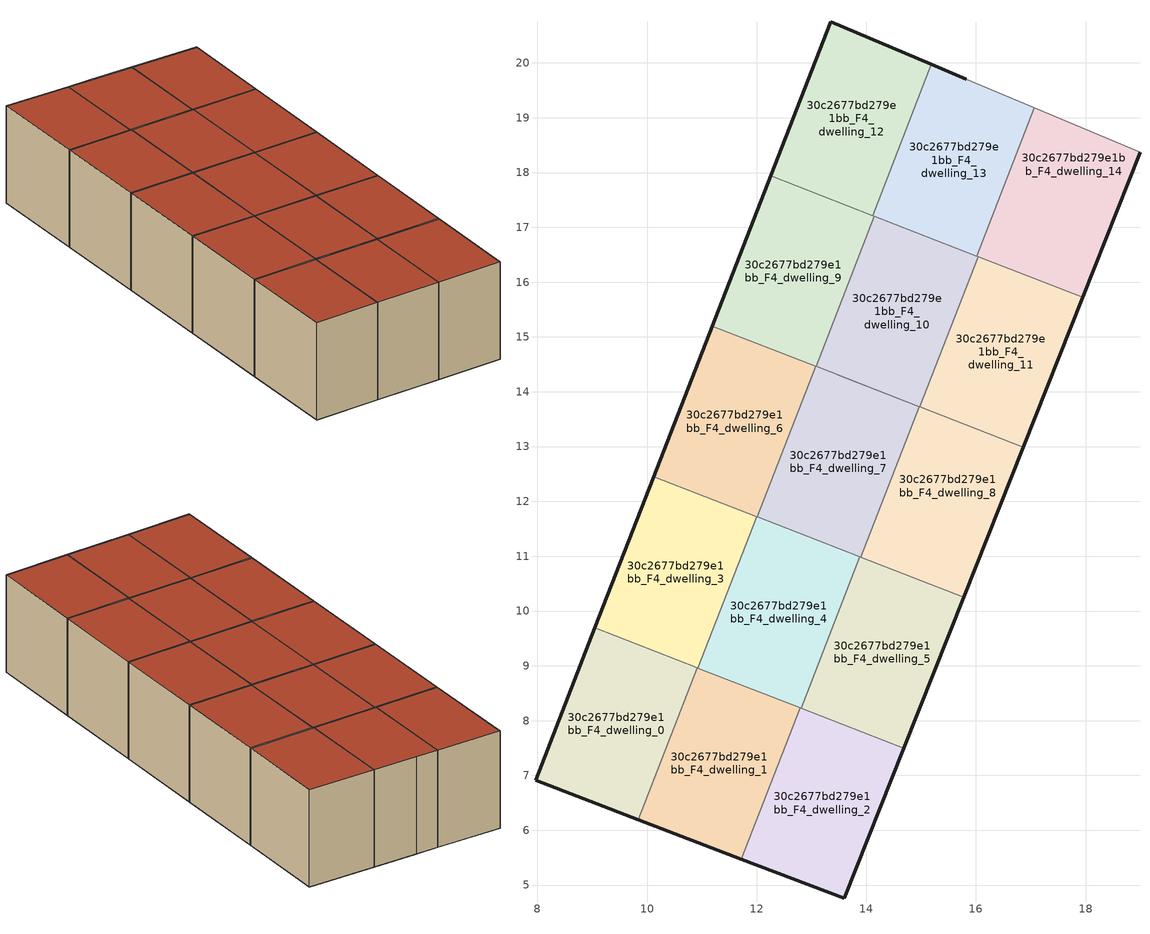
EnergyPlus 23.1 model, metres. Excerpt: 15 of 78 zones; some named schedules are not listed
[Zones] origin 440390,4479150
30c2677bd279e1bb_F4_dwelling_0
 floor to 30c2677bd279e1bb_F3_dwelling_0 (EU_floor_Construction): 9.84,6.19 10.92,8.96 9.05,9.69 7.97,6.91 z12
 wall outside (EU_wall_Construction): 9.84,6.19 7.97,6.91 9.05,9.69 z12:15
 wall to 30c2677bd279e1bb_F4_dwelling_1 (EU_wall_Construction): 10.92,8.96 9.84,6.19 z12:15
 wall to 30c2677bd279e1bb_F4_dwelling_3 (EU_wall_Construction): 9.05,9.69 10.92,8.96 z12:15
 roof outside (EU_roof_Construction): 10.92,8.96 9.84,6.19 7.97,6.91 9.05,9.69 z15
30c2677bd279e1bb_F4_dwelling_1
 floor to 30c2677bd279e1bb_F3_dwelling_1 (EU_floor_Construction): 11.72,5.47 12.79,8.24 10.92,8.96 9.84,6.19 z12
 wall outside (EU_wall_Construction): 11.72,5.47 9.84,6.19 z12:15
 wall to 30c2677bd279e1bb_F4_dwelling_2 (EU_wall_Construction): 12.79,8.24 11.72,5.47 z12:15
 wall to 30c2677bd279e1bb_F4_dwelling_4 (EU_wall_Construction): 10.93,8.96 12.79,8.24 z12:15
 wall to 30c2677bd279e1bb_F4_dwelling_3 (EU_wall_Construction): 10.92,8.97 10.93,8.96 z12:15
 roof outside (EU_roof_Construction): 12.79,8.24 11.72,5.47 9.84,6.19 10.92,8.96 z15
30c2677bd279e1bb_F4_dwelling_10
 floor to 30c2677bd279e1bb_F3_dwelling_10 (EU_floor_Construction): 14.98,13.72 16.04,16.46 14.15,17.2 13.08,14.46 z12
 wall to 30c2677bd279e1bb_F4_dwelling_11 (EU_wall_Construction): 16.04,16.46 14.98,13.72 z12:15
 wall to 30c2677bd279e1bb_F4_dwelling_9 (EU_wall_Construction): 13.08,14.46 14.15,17.2 z12:15
 wall to 30c2677bd279e1bb_F4_dwelling_7 (EU_wall_Construction): 14.96,13.73 13.08,14.46 z12:15
 wall to 30c2677bd279e1bb_F4_dwelling_13 (EU_wall_Construction): 14.15,17.2 16.02,16.48 z12:15
 wall to 30c2677bd279e1bb_F4_dwelling_8 (EU_wall_Construction): 14.98,13.73 14.96,13.73 z12:15
 wall to 30c2677bd279e1bb_F4_dwelling_14 (EU_wall_Construction): 16.02,16.48 16.04,16.46 z12:15
 roof outside (EU_roof_Construction): 16.04,16.46 14.98,13.72 13.08,14.46 14.15,17.2 z15
30c2677bd279e1bb_F4_dwelling_11
 floor to 30c2677bd279e1bb_F3_dwelling_11 (EU_floor_Construction): 16.86,12.99 17.95,15.72 16.04,16.46 14.98,13.72 z12
 wall outside (EU_wall_Construction): 17.95,15.72 16.86,12.99 z12:15
 wall to 30c2677bd279e1bb_F4_dwelling_8 (EU_wall_Construction): 16.86,12.99 14.98,13.72 z12:15
 wall to 30c2677bd279e1bb_F4_dwelling_14 (EU_wall_Construction): 16.04,16.46 17.95,15.72 z12:15
 roof outside (EU_roof_Construction): 17.95,15.72 16.86,12.99 14.98,13.72 16.04,16.46 z15
30c2677bd279e1bb_F4_dwelling_12
 floor to 30c2677bd279e1bb_F3_dwelling_12 (EU_floor_Construction): 14.12,17.21 15.19,19.97 13.35,20.75 12.25,17.94 z12
 wall outside (EU_wall_Construction): 12.25,17.94 13.35,20.75 15.19,19.97 z12:15
 wall to 30c2677bd279e1bb_F4_dwelling_13 (EU_wall_Construction): 15.19,19.97 14.12,17.21 z12:15
 wall to 30c2677bd279e1bb_F4_dwelling_9 (EU_wall_Construction): 14.12,17.21 12.25,17.94 z12:15
 roof outside (EU_roof_Construction): 15.19,19.97 14.12,17.21 12.25,17.94 13.35,20.75 z15
30c2677bd279e1bb_F4_dwelling_13
 floor to 30c2677bd279e1bb_F3_dwelling_13 (EU_floor_Construction): 16.02,16.47 17.07,19.18 15.83,19.7 15.19,19.97 14.12,17.21 z12
 wall outside (EU_wall_Construction): 15.19,19.97 15.83,19.7 z12:15
 wall adiabatic (EU_wall_Construction): 15.83,19.7 17.07,19.18 z12:15
 wall to 30c2677bd279e1bb_F4_dwelling_14 (EU_wall_Construction): 17.07,19.18 16.02,16.47 z12:15
 wall to 30c2677bd279e1bb_F4_dwelling_9 (EU_wall_Construction): 14.15,17.2 14.12,17.21 z12:15
 roof outside (EU_roof_Construction): 17.07,19.18 16.02,16.47 14.12,17.21 15.19,19.97 15.83,19.7 z15
30c2677bd279e1bb_F4_dwelling_14
 floor to 30c2677bd279e1bb_F3_dwelling_14 (EU_floor_Construction): 17.95,15.72 18.99,18.37 17.07,19.18 16.02,16.47 z12
 wall outside (EU_wall_Construction): 18.99,18.37 17.95,15.72 z12:15
 wall adiabatic (EU_wall_Construction): 17.07,19.18 18.99,18.37 z12:15
 roof outside (EU_roof_Construction): 18.99,18.37 17.95,15.72 16.02,16.47 17.07,19.18 z15
30c2677bd279e1bb_F4_dwelling_2
 floor to 30c2677bd279e1bb_F3_dwelling_2 (EU_floor_Construction): 13.59,4.76 14.68,7.5 12.79,8.24 11.72,5.47 z12
 wall outside (EU_wall_Construction): 14.68,7.5 13.59,4.76 11.72,5.47 z12:15
 wall to 30c2677bd279e1bb_F4_dwelling_5 (EU_wall_Construction): 12.81,8.23 14.68,7.5 z12:15
 wall to 30c2677bd279e1bb_F4_dwelling_4 (EU_wall_Construction): 12.79,8.24 12.81,8.23 z12:15
 roof outside (EU_roof_Construction): 14.68,7.5 13.59,4.76 11.72,5.47 12.79,8.24 z15
30c2677bd279e1bb_F4_dwelling_3
 floor to 30c2677bd279e1bb_F3_dwelling_3 (EU_floor_Construction): 10.93,8.96 12,11.72 10.12,12.45 9.05,9.69 z12
 wall outside (EU_wall_Construction): 9.05,9.69 10.12,12.45 z12:15
 wall to 30c2677bd279e1bb_F4_dwelling_4 (EU_wall_Construction): 12,11.72 10.93,8.96 z12:15
 wall to 30c2677bd279e1bb_F4_dwelling_6 (EU_wall_Construction): 10.12,12.45 12,11.72 z12:15
 roof outside (EU_roof_Construction): 12,11.72 10.93,8.96 9.05,9.69 10.12,12.45 z15
30c2677bd279e1bb_F4_dwelling_4
 floor to 30c2677bd279e1bb_F3_dwelling_4 (EU_floor_Construction): 12.81,8.23 13.88,10.99 12,11.72 10.93,8.96 z12
 wall to 30c2677bd279e1bb_F4_dwelling_5 (EU_wall_Construction): 13.88,10.99 12.81,8.23 z12:15
 wall to 30c2677bd279e1bb_F4_dwelling_7 (EU_wall_Construction): 12.01,11.72 13.88,10.99 z12:15
 wall to 30c2677bd279e1bb_F4_dwelling_6 (EU_wall_Construction): 12,11.72,15 12.01,11.72,13.5 12.01,11.72,15
 roof outside (EU_roof_Construction): 13.88,10.99 12.81,8.23 10.93,8.96 12,11.72 z15
30c2677bd279e1bb_F4_dwelling_5
 floor to 30c2677bd279e1bb_F3_dwelling_5 (EU_floor_Construction): 14.68,7.5 15.78,10.25 13.88,10.99 12.81,8.23 z12
 wall outside (EU_wall_Construction): 15.78,10.25 14.68,7.5 z12:15
 wall to 30c2677bd279e1bb_F4_dwelling_8 (EU_wall_Construction): 13.9,10.98 15.78,10.25 z12:15
 wall to 30c2677bd279e1bb_F4_dwelling_7 (EU_wall_Construction): 13.88,10.99 13.9,10.98 z12:15
 roof outside (EU_roof_Construction): 15.78,10.25 14.68,7.5 12.81,8.23 13.88,10.99 z15
30c2677bd279e1bb_F4_dwelling_6
 floor to 30c2677bd279e1bb_F3_dwelling_6 (EU_floor_Construction): 12.01,11.72 13.08,14.46 11.19,15.2 10.12,12.45 z12
 wall outside (EU_wall_Construction): 10.12,12.45 11.19,15.2 z12:15
 wall to 30c2677bd279e1bb_F4_dwelling_7 (EU_wall_Construction): 13.08,14.46 12.01,11.72 z12:15
 wall to 30c2677bd279e1bb_F4_dwelling_9 (EU_wall_Construction): 11.19,15.2 13.08,14.46 z12:15
 roof outside (EU_roof_Construction): 13.08,14.46 12.01,11.72 10.12,12.45 11.19,15.2 z15
30c2677bd279e1bb_F4_dwelling_7
 floor to 30c2677bd279e1bb_F3_dwelling_7 (EU_floor_Construction): 13.9,10.98 14.96,13.73 13.08,14.46 12.01,11.72 z12
 wall to 30c2677bd279e1bb_F4_dwelling_8 (EU_wall_Construction): 14.96,13.73 13.9,10.98 z12:15
 roof outside (EU_roof_Construction): 14.96,13.73 13.9,10.98 12.01,11.72 13.08,14.46 z15
30c2677bd279e1bb_F4_dwelling_8
 floor to 30c2677bd279e1bb_F3_dwelling_8 (EU_floor_Construction): 15.78,10.25 16.86,12.99 13.47,14.31 14.96,13.73 13.9,10.98 z12
 wall outside (EU_wall_Construction): 16.86,12.99 15.78,10.25 z12:15
 wall adiabatic (EU_wall_Construction): 14.96,13.73 13.47,14.31 14.96,13.73 z12:15
 roof outside (EU_roof_Construction): 16.86,12.99 15.78,10.25 13.9,10.98 14.96,13.73 13.47,14.31 z15
30c2677bd279e1bb_F4_dwelling_9
 floor to 30c2677bd279e1bb_F3_dwelling_9 (EU_floor_Construction): 13.08,14.46 14.15,17.2 12.25,17.94 11.19,15.2 z12
 wall outside (EU_wall_Construction): 11.19,15.2 12.25,17.94 z12:15
 roof outside (EU_roof_Construction): 14.15,17.2 13.08,14.46 11.19,15.2 12.25,17.94 z15
[Building]
EU S2 Campaign: North Axis=0; Terrain=City; Solar Distribution=FullExterior
[Site:Location]
Madrid: Latitude=40.5; Longitude=-3.5; Time Zone=1; Elevation=609
[SizingPeriod:WeatherFileDays]
AnnualSizingPeriod: Begin Month=1; Begin Day of Month=1; End Month=12; End Day of Month=31; Day of Week for Start Day=Monday; Use Weather File Daylight Saving Period=No; Use Weather File Rain and Snow Indicators=No
[MATERIAL]
EU_InternalMass_Material: Roughness=MediumRough; Thickness=0.1; Conductivity=1; Density=1800; Specific Heat=900; Thermal Absorptance=0.9; Solar Absorptance=0.7; Visible Absorptance=0.7
[MATERIAL:NOMASS] Roughness=MediumRough; Thermal Absorptance=0.9; Solar Absorptance=0.7; Visible Absorptance=0.7
Name | Thermal Resistance
EU_wall_NoMass; EU_roof_NoMass | 2.16768
EU_floor_NoMass | 1.14339
[CONSTRUCTION]
EU_wall_Construction: EU_wall_NoMass
EU_roof_Construction: EU_roof_NoMass
EU_floor_Construction: EU_floor_NoMass
EU_InternalMass_Construction: EU_InternalMass_Material
[ZONE] Type=1; Multiplier=1; Ceiling Height=autocalculate; Floor Area=autocalculate; Part of Total Floor Area=Yes
Name | Volume
30c2677bd279e1bb_F4_dwelling_0; 30c2677bd279e1bb_F4_dwelling_5 | 17.9264
30c2677bd279e1bb_F4_dwelling_1 | 17.9268
30c2677bd279e1bb_F4_dwelling_10 | 17.9202
30c2677bd279e1bb_F4_dwelling_11 | 17.9312
30c2677bd279e1bb_F4_dwelling_12 | 17.9246
30c2677bd279e1bb_F4_dwelling_13 | 17.9128
30c2677bd279e1bb_F4_dwelling_14 | 17.9238
30c2677bd279e1bb_F4_dwelling_2 | 17.9176
30c2677bd279e1bb_F4_dwelling_3 | 17.9282
30c2677bd279e1bb_F4_dwelling_4; 30c2677bd279e1bb_F4_dwelling_8 | 17.9227
30c2677bd279e1bb_F4_dwelling_6 | 17.9165
30c2677bd279e1bb_F4_dwelling_7 | 17.9194
30c2677bd279e1bb_F4_dwelling_9 | 17.929
[INTERNALMASS] Construction=EU_InternalMass_Construction
Name | Zone or ZoneList | Surface Area
30c2677bd279e1bb_F4_dwelling_0_EU_InternalMass | 30c2677bd279e1bb_F4_dwelling_0 | 5.97553
30c2677bd279e1bb_F4_dwelling_1_EU_InternalMass | 30c2677bd279e1bb_F4_dwelling_1 | 5.97545
30c2677bd279e1bb_F4_dwelling_2_EU_InternalMass | 30c2677bd279e1bb_F4_dwelling_2 | 5.97254
30c2677bd279e1bb_F4_dwelling_3_EU_InternalMass | 30c2677bd279e1bb_F4_dwelling_3 | 5.97599
30c2677bd279e1bb_F4_dwelling_4_EU_InternalMass | 30c2677bd279e1bb_F4_dwelling_4 | 5.97425
30c2677bd279e1bb_F4_dwelling_5_EU_InternalMass | 30c2677bd279e1bb_F4_dwelling_5 | 5.97545
30c2677bd279e1bb_F4_dwelling_6_EU_InternalMass | 30c2677bd279e1bb_F4_dwelling_6 | 5.97214
30c2677bd279e1bb_F4_dwelling_7_EU_InternalMass | 30c2677bd279e1bb_F4_dwelling_7 | 5.9732
30c2677bd279e1bb_F4_dwelling_8_EU_InternalMass | 30c2677bd279e1bb_F4_dwelling_8 | 5.97472
30c2677bd279e1bb_F4_dwelling_9_EU_InternalMass | 30c2677bd279e1bb_F4_dwelling_9 | 5.9762
30c2677bd279e1bb_F4_dwelling_10_EU_InternalMass | 30c2677bd279e1bb_F4_dwelling_10 | 5.9734
30c2677bd279e1bb_F4_dwelling_11_EU_InternalMass | 30c2677bd279e1bb_F4_dwelling_11 | 5.97715
30c2677bd279e1bb_F4_dwelling_12_EU_InternalMass | 30c2677bd279e1bb_F4_dwelling_12 | 5.97499
30c2677bd279e1bb_F4_dwelling_13_EU_InternalMass | 30c2677bd279e1bb_F4_dwelling_13 | 5.97099
30c2677bd279e1bb_F4_dwelling_14_EU_InternalMass | 30c2677bd279e1bb_F4_dwelling_14 | 5.97454
[OTHEREQUIPMENT] Fuel Type=Electricity; Design Level Calculation Method=Watts/Area; Power per Zone Floor Area=1; Fraction Latent=0; Fraction Radiant=0; Fraction Lost=0; Carbon Dioxide Generation Rate=0; EndUse Subcategory=EU_Step8_InternalGains
Name | Zone or ZoneList or Space or SpaceList | Schedule
EU_Step8_InternalGain_30c2677bd279e1bb_F4_dwelling_0_f000 | 30c2677bd279e1bb_F4_dwelling_0 | EU_Step8_GainSchedule_30c2677bd279e1bb_F4_dwelling_0_f000
EU_Step8_InternalGain_30c2677bd279e1bb_F4_dwelling_1_f000 | 30c2677bd279e1bb_F4_dwelling_1 | EU_Step8_GainSchedule_30c2677bd279e1bb_F4_dwelling_1_f000
EU_Step8_InternalGain_30c2677bd279e1bb_F4_dwelling_2_f000 | 30c2677bd279e1bb_F4_dwelling_2 | EU_Step8_GainSchedule_30c2677bd279e1bb_F4_dwelling_2_f000
EU_Step8_InternalGain_30c2677bd279e1bb_F4_dwelling_3_f000 | 30c2677bd279e1bb_F4_dwelling_3 | EU_Step8_GainSchedule_30c2677bd279e1bb_F4_dwelling_3_f000
EU_Step8_InternalGain_30c2677bd279e1bb_F4_dwelling_4_f000 | 30c2677bd279e1bb_F4_dwelling_4 | EU_Step8_GainSchedule_30c2677bd279e1bb_F4_dwelling_4_f000
EU_Step8_InternalGain_30c2677bd279e1bb_F4_dwelling_5_f000 | 30c2677bd279e1bb_F4_dwelling_5 | EU_Step8_GainSchedule_30c2677bd279e1bb_F4_dwelling_5_f000
EU_Step8_InternalGain_30c2677bd279e1bb_F4_dwelling_6_f000 | 30c2677bd279e1bb_F4_dwelling_6 | EU_Step8_GainSchedule_30c2677bd279e1bb_F4_dwelling_6_f000
EU_Step8_InternalGain_30c2677bd279e1bb_F4_dwelling_7_f000 | 30c2677bd279e1bb_F4_dwelling_7 | EU_Step8_GainSchedule_30c2677bd279e1bb_F4_dwelling_7_f000
EU_Step8_InternalGain_30c2677bd279e1bb_F4_dwelling_8_f000 | 30c2677bd279e1bb_F4_dwelling_8 | EU_Step8_GainSchedule_30c2677bd279e1bb_F4_dwelling_8_f000
EU_Step8_InternalGain_30c2677bd279e1bb_F4_dwelling_9_f000 | 30c2677bd279e1bb_F4_dwelling_9 | EU_Step8_GainSchedule_30c2677bd279e1bb_F4_dwelling_9_f000
EU_Step8_InternalGain_30c2677bd279e1bb_F4_dwelling_10_f000 | 30c2677bd279e1bb_F4_dwelling_10 | EU_Step8_GainSchedule_30c2677bd279e1bb_F4_dwelling_10_f000
EU_Step8_InternalGain_30c2677bd279e1bb_F4_dwelling_11_f000 | 30c2677bd279e1bb_F4_dwelling_11 | EU_Step8_GainSchedule_30c2677bd279e1bb_F4_dwelling_11_f000
EU_Step8_InternalGain_30c2677bd279e1bb_F4_dwelling_12_f000 | 30c2677bd279e1bb_F4_dwelling_12 | EU_Step8_GainSchedule_30c2677bd279e1bb_F4_dwelling_12_f000
EU_Step8_InternalGain_30c2677bd279e1bb_F4_dwelling_13_f000 | 30c2677bd279e1bb_F4_dwelling_13 | EU_Step8_GainSchedule_30c2677bd279e1bb_F4_dwelling_13_f000
EU_Step8_InternalGain_30c2677bd279e1bb_F4_dwelling_14_f000 | 30c2677bd279e1bb_F4_dwelling_14 | EU_Step8_GainSchedule_30c2677bd279e1bb_F4_dwelling_14_f000
[ZONEVENTILATION:DESIGNFLOWRATE] Schedule=EU_AlwaysOn; Design Flow Rate Calculation Method=AirChanges/Hour; Air Changes per Hour=0.480546; Ventilation Type=Natural; Fan Pressure Rise=0; Fan Total Efficiency=1; Constant Term Coefficient=1; Temperature Term Coefficient=0; Velocity Term Coefficient=0; Velocity Squared Term Coefficient=0; Minimum Indoor Temperature=-100; Maximum Indoor Temperature=100; Delta Temperature=-100; Minimum Outdoor Temperature=-100; Maximum Outdoor Temperature=100; Maximum Wind Speed=40
Name | Zone or ZoneList or Space or SpaceList
EU_ConstantAir_30c2677bd279e1bb_F4_dwelling_0 | 30c2677bd279e1bb_F4_dwelling_0
EU_ConstantAir_30c2677bd279e1bb_F4_dwelling_1 | 30c2677bd279e1bb_F4_dwelling_1
EU_ConstantAir_30c2677bd279e1bb_F4_dwelling_2 | 30c2677bd279e1bb_F4_dwelling_2
EU_ConstantAir_30c2677bd279e1bb_F4_dwelling_3 | 30c2677bd279e1bb_F4_dwelling_3
EU_ConstantAir_30c2677bd279e1bb_F4_dwelling_4 | 30c2677bd279e1bb_F4_dwelling_4
EU_ConstantAir_30c2677bd279e1bb_F4_dwelling_5 | 30c2677bd279e1bb_F4_dwelling_5
EU_ConstantAir_30c2677bd279e1bb_F4_dwelling_6 | 30c2677bd279e1bb_F4_dwelling_6
EU_ConstantAir_30c2677bd279e1bb_F4_dwelling_7 | 30c2677bd279e1bb_F4_dwelling_7
EU_ConstantAir_30c2677bd279e1bb_F4_dwelling_8 | 30c2677bd279e1bb_F4_dwelling_8
EU_ConstantAir_30c2677bd279e1bb_F4_dwelling_9 | 30c2677bd279e1bb_F4_dwelling_9
EU_ConstantAir_30c2677bd279e1bb_F4_dwelling_10 | 30c2677bd279e1bb_F4_dwelling_10
EU_ConstantAir_30c2677bd279e1bb_F4_dwelling_11 | 30c2677bd279e1bb_F4_dwelling_11
EU_ConstantAir_30c2677bd279e1bb_F4_dwelling_12 | 30c2677bd279e1bb_F4_dwelling_12
EU_ConstantAir_30c2677bd279e1bb_F4_dwelling_13 | 30c2677bd279e1bb_F4_dwelling_13
EU_ConstantAir_30c2677bd279e1bb_F4_dwelling_14 | 30c2677bd279e1bb_F4_dwelling_14
[HVACTEMPLATE:ZONE:IDEALLOADSAIRSYSTEM] System Availability Schedule=EU_AlwaysOn; Maximum Heating Supply Air Temperature=50; Minimum Cooling Supply Air Temperature=13; Maximum Heating Supply Air Humidity Ratio=0.0156; Minimum Cooling Supply Air Humidity Ratio=0.0077; Heating Limit=NoLimit; Cooling Limit=NoLimit; Heating Availability Schedule=EU_AlwaysOn; Cooling Availability Schedule=EU_CoolingOff; Dehumidification Control Type=ConstantSensibleHeatRatio; Cooling Sensible Heat Ratio=0.7; Dehumidification Setpoint=60; Humidification Control Type=None; Humidification Setpoint=30; Outdoor Air Method=None; Outdoor Air Flow Rate per Person=0.00944; Outdoor Air Flow Rate per Zone Floor Area=0; Outdoor Air Flow Rate per Zone=0; Demand Controlled Ventilation Type=None; Outdoor Air Economizer Type=NoEconomizer; Heat Recovery Type=None; Sensible Heat Recovery Effectiveness=0.7; Latent Heat Recovery Effectiveness=0.65
Name | Template Thermostat
30c2677bd279e1bb_F4_dwelling_0 | EU_HeatOnly_30c2677bd279e1bb_F4_dwelling_0
30c2677bd279e1bb_F4_dwelling_1 | EU_HeatOnly_30c2677bd279e1bb_F4_dwelling_1
30c2677bd279e1bb_F4_dwelling_2 | EU_HeatOnly_30c2677bd279e1bb_F4_dwelling_2
30c2677bd279e1bb_F4_dwelling_3 | EU_HeatOnly_30c2677bd279e1bb_F4_dwelling_3
30c2677bd279e1bb_F4_dwelling_4 | EU_HeatOnly_30c2677bd279e1bb_F4_dwelling_4
30c2677bd279e1bb_F4_dwelling_5 | EU_HeatOnly_30c2677bd279e1bb_F4_dwelling_5
30c2677bd279e1bb_F4_dwelling_6 | EU_HeatOnly_30c2677bd279e1bb_F4_dwelling_6
30c2677bd279e1bb_F4_dwelling_7 | EU_HeatOnly_30c2677bd279e1bb_F4_dwelling_7
30c2677bd279e1bb_F4_dwelling_8 | EU_HeatOnly_30c2677bd279e1bb_F4_dwelling_8
30c2677bd279e1bb_F4_dwelling_9 | EU_HeatOnly_30c2677bd279e1bb_F4_dwelling_9
30c2677bd279e1bb_F4_dwelling_10 | EU_HeatOnly_30c2677bd279e1bb_F4_dwelling_10
30c2677bd279e1bb_F4_dwelling_11 | EU_HeatOnly_30c2677bd279e1bb_F4_dwelling_11
30c2677bd279e1bb_F4_dwelling_12 | EU_HeatOnly_30c2677bd279e1bb_F4_dwelling_12
30c2677bd279e1bb_F4_dwelling_13 | EU_HeatOnly_30c2677bd279e1bb_F4_dwelling_13
30c2677bd279e1bb_F4_dwelling_14 | EU_HeatOnly_30c2677bd279e1bb_F4_dwelling_14
[SIZING:ZONE] Zone Cooling Design Supply Air Temperature Input Method=SupplyAirTemperature; Zone Cooling Design Supply Air Temperature=13; Zone Heating Design Supply Air Temperature Input Method=SupplyAirTemperature; Zone Heating Design Supply Air Temperature=50; Zone Cooling Design Supply Air Humidity Ratio=0.008; Zone Heating Design Supply Air Humidity Ratio=0.008; Cooling Design Air Flow Method=DesignDay; Cooling Design Air Flow Rate=0; Cooling Minimum Air Flow per Zone Floor Area=0.000762; Cooling Minimum Air Flow=0; Cooling Minimum Air Flow Fraction=0.2; Heating Design Air Flow Method=DesignDay; Heating Design Air Flow Rate=0; Heating Maximum Air Flow per Zone Floor Area=0.002032; Heating Maximum Air Flow=0.141576; Heating Maximum Air Flow Fraction=0.3; Account for Dedicated Outdoor Air System=No; Dedicated Outdoor Air System Control Strategy=NeutralSupplyAir; Dedicated Outdoor Air Low Setpoint Temperature for Design=autosize; Dedicated Outdoor Air High Setpoint Temperature for Design=autosize; Zone Load Sizing Method=Sensible Load Only No Latent Load; Zone Latent Cooling Design Supply Air Humidity Ratio Input Method=HumidityRatioDifference; Zone Cooling Design Supply Air Humidity Ratio Difference=0.005; Zone Latent Heating Design Supply Air Humidity Ratio Input Method=HumidityRatioDifference; Zone Humidification Design Supply Air Humidity Ratio Difference=0.005
30c2677bd279e1bb_F4_dwelling_0; 30c2677bd279e1bb_F4_dwelling_1; 30c2677bd279e1bb_F4_dwelling_2; 30c2677bd279e1bb_F4_dwelling_3; 30c2677bd279e1bb_F4_dwelling_4; 30c2677bd279e1bb_F4_dwelling_5; 30c2677bd279e1bb_F4_dwelling_6; 30c2677bd279e1bb_F4_dwelling_7; 30c2677bd279e1bb_F4_dwelling_8; 30c2677bd279e1bb_F4_dwelling_9; 30c2677bd279e1bb_F4_dwelling_10; 30c2677bd279e1bb_F4_dwelling_11; 30c2677bd279e1bb_F4_dwelling_12
